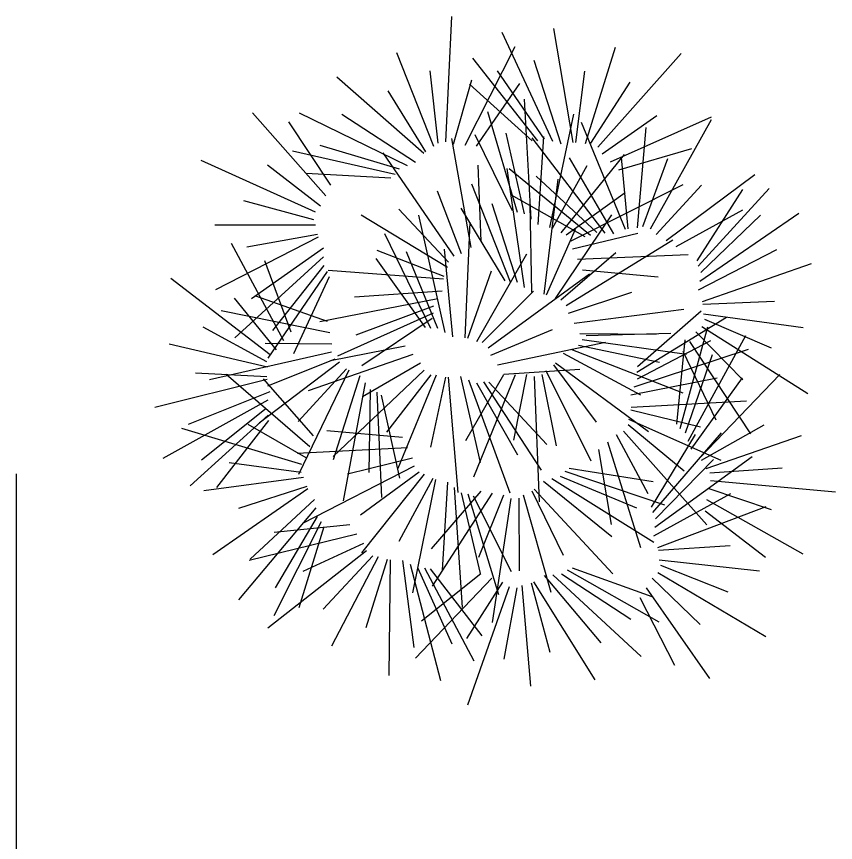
# Model space of a CAD drawing. Header units: millimetres. Extents: x 11159 to 50121, y 18346 to 37577.
# Drawn here: x 20635 to 22101, y 35297 to 36775 of the extents above; entities that cross this region are included whole.
import ezdxf

# ---------------------------------------------------------------- set-up
doc = ezdxf.new("R2010")
doc.units = ezdxf.units.MM
doc.layers.add('axis', color=40, linetype='Continuous')

# ---------------------------------------------------------------- blocks, each defined once
blk = doc.blocks.new('rast1')
at = {"color": 0}
for p, q in [((0.1840820135548711, 0.7980427541770041), (0.1634262623265386, 1.246264181914739)), ((-0.271544604562223, 0.7956260796636343), (-0.2016243888065219, 1.203567727468908)), ((-0.1982682943344116, 0.7984385580057278), (-0.0166059406474233, 1.188587889657356)), ((-0.3155651297420263, 0.7919883651193231), (-0.423083963803947, 1.13661694037728)), ((0.1158419260755181, 0.7858714734902605), (-0.0635078586637974, 1.138839051011018)), ((-0.3598570786416531, 0.7785980551270768), (-0.6579492930322886, 1.113963736221194)), ((-0.1444958839565516, 0.801801553927362), (0.0882226452231407, 1.097791450330988)), ((0.2269319519400597, 0.7805796508910134), (0.3602206949144602, 1.116084145032801)), ((-0.2277961038053036, 0.7895118332235143), (-0.1316070556640625, 1.089353886898607)), ((-0.2812967896461487, 0.7959011156344786), (-0.3132434226572514, 1.050559122231789)), ((-0.1687402501702309, 0.8073655056068674), (-0.0009042304009199, 1.05150671955198)), ((0.2121190465986729, 0.793280080310069), (0.2406709296628833, 1.051523507805541)), ((-0.3350694999098778, 0.7925384369445965), (-0.4753754194825888, 1.011214285623282)), ((0.0745801171287894, 0.7826963419793174), (-0.0809576502069831, 1.006013032980263)), ((0.1571037340909243, 0.7890466048847884), (0.0909660113975406, 1.019242705777287)), ((0.2634342238306999, 0.7557075038785115), (0.5744697712361813, 1.028768143383786)), ((-0.1249917494133115, 0.8012512591667473), (0.1002704864367843, 1.004733144654892)), ((0.2560277720913291, 0.7620577185880393), (0.391439164057374, 0.9800830436870456)), ((-0.1212879000231624, 0.5213097155792639), (-0.0965290823951364, 0.9509662211639807)), ((-0.4052354535087943, 0.7261990777915344), (-0.7667291592806578, 0.8876758775440976)), ((-0.375164195895195, 0.7546303591225296), (-0.5714155482128263, 0.8919251145562157)), ((-0.1883470769971609, 0.4916382748633623), (-0.2740032421424985, 0.8965682021807879)), ((-0.0725575182586908, 0.5442908329423517), (0.0344181638211012, 0.9052951764315367)), ((0.2935887640342116, 0.7234271835768595), (0.5570203037932515, 0.8959421502659097)), ((0.3221551738679409, 0.7117850980721414), (0.7088424386456609, 0.9007048457860947)), ((0.614676027558744, 0.604960324941203), (0.8766205478459597, 0.9018399711931124)), ((-0.5482844039797783, 0.4860524493269622), (-0.7666348246857524, 0.8780374004272744)), ((-0.4583803191781044, 0.4835420183371753), (-0.3017353760078549, 0.8666445979615673)), ((0.5965076433494687, 0.6421426875749603), (0.7467218665406108, 0.8690744588384405)), ((-0.502143363468349, 0.4895282993093133), (-0.5324402470141649, 0.8492660556221381)), ((-0.0971430018544197, 0.54050918656867), (-0.0313189858570695, 0.8293708503479138)), ((-0.3862352119758725, 0.4704114781925455), (-0.1243573082610965, 0.8119340623961762)), ((-0.1454326622188091, 0.5021105386549607), (-0.166760035790503, 0.8162804500898346)), ((-0.0542285861447453, 0.5509814503602684), (0.0799769060686231, 0.8232622577343136)), ((0.0932962950319052, 0.4197201188653708), (0.1630701208487153, 0.8094431862700731)), ((-0.4353067111223936, 0.6977677965769544), (-0.6967120617628098, 0.7734618140384555)), ((0.3507219068706036, 0.7001430374803022), (0.6347892042249441, 0.7842835871269926)), ((-0.4678412675857544, 0.4859234520699829), (-0.4438542742282152, 0.74145409965422)), ((-0.2279133200645447, 0.4720027972944081), (-0.4550897628068924, 0.7525736772222444)), ((-0.4169957200065255, 0.46809435589239), (-0.2581270234659314, 0.7399736072402447)), ((0.1550727728754282, 0.3882794372038916), (0.4088809778913856, 0.7582936307881027)), ((0.3660638649016619, 0.680563171627), (0.7331838319078088, 0.7641745476284996)), ((-0.5210652593523264, 0.4942911665420979), (-0.6106596300378442, 0.7381717247189954)), ((-0.1975116115063429, 0.4882928191218525), (-0.3212345326319337, 0.7131570593919605)), ((0.0584659678861499, 0.44206886831671), (0.0690533900633454, 0.7140068173175678)), ((0.6328444117680192, 0.5677779623074457), (0.8224232299253345, 0.7141484335297719)), ((0.6511558359488845, 0.5460190548328683), (1.060165149159729, 0.730519704753533)), ((-0.6039377702400088, 0.4447299073217437), (-0.9218588452786207, 0.6806931383907795)), ((-0.3330114437267184, 0.4620441383449361), (-0.0416909195482731, 0.7005819450132549)), ((-0.0975836897268891, 0.2767967057880014), (-0.0354944104328752, 0.7026636254740879)), ((0.3808764461427927, 0.6678627172950655), (0.6839916622266173, 0.684267544769682)), ((-0.3554744254797697, 0.4727287669666111), (-0.1387288859114051, 0.6747070655692369)), ((-0.1669724779203534, 0.2530791236786172), (-0.2170322937890887, 0.6639309697784483)), ((-0.7188810613006353, 0.3524928897386417), (-0.972467826679349, 0.6308122840709984)), ((-0.7151237307116389, 0.3716396016534418), (-0.8786964733153582, 0.6273580219130963)), ((-0.5684208208695054, 0.4659705421654508), (-0.7302639447152615, 0.6425243486883119)), ((-0.264130599796772, 0.4432037378428504), (-0.664991776458919, 0.6447959647048265)), ((-0.0470367847010493, 0.295445894007571), (0.0909770363941789, 0.6457602073205635)), ((0.1281266212463379, 0.3973713695304468), (0.214179296977818, 0.6208873201394454)), ((-0.2462423890829086, 0.4653118856949732), (-0.4573799604550004, 0.616724580177106)), ((-0.3140898263081908, 0.4572811045218259), (-0.0500914808362722, 0.6071237763389945)), ((-0.1233089985325933, 0.2597735917661339), (-0.1171900304034352, 0.5746071166358888)), ((-0.071858218871057, 0.2938201009528711), (0.0188764641061425, 0.5758503812830895)), ((0.6570687340572476, 0.5182018673513085), (0.907638723962009, 0.5869009096641093)), ((-0.7244265209883451, 0.2989015681669116), (-1.079299843870103, 0.5423818266717717)), ((-0.7283647432923317, 0.3294970943825319), (-0.9415054460987449, 0.5352758659282699)), ((-0.6394547205418348, 0.4234892725944519), (-0.8782507702708244, 0.5540219811955467)), ((-0.2080986583605409, 0.2369646314764395), (-0.4099729731678963, 0.5362569892313331)), ((-0.0281947394832969, 0.3005145690403879), (0.1292172716930509, 0.5600707498379052)), ((0.1745666936039925, 0.3675732705742121), (0.3530688947066665, 0.5563637412851676)), ((0.178724754601717, 0.3485093362396583), (0.4873682502657175, 0.5357747809030116)), ((0.1867700349539518, 0.1147645476739854), (0.2809397336095572, 0.5347047573886812)), ((0.1157840313389897, 0.0963712080847472), (0.0969894742593169, 0.509834615397267)), ((-0.1763935806229711, 0.2505446455907077), (-0.2800598135218024, 0.4853309311438352)), ((0.6507264329120517, 0.4997492722468451), (1.0117376903072, 0.4995875244494528)), ((-0.246686783619225, 0.2114296793006361), (-0.6284650173038244, 0.4471720994915813)), ((-0.2695057084783912, 0.4152776479022577), (-0.5025844499468803, 0.4704024469247088)), ((0.238584365695715, 0.1295313006266952), (0.4027374694123864, 0.4683847958222032)), ((0.6410692632198334, 0.4566473155282438), (1.009589998982847, 0.2682390027912334)), ((0.6442404147237539, 0.4658736131386831), (0.8968362426385283, 0.4204133518505841)), ((0.6221851129084826, 0.4167135682655498), (0.8796914592385292, 0.2354731989325956)), ((0.7643154161050916, 0.0849882481852546), (0.9514281414449215, 0.4339026849484071)), ((-0.7204884793609381, 0.2683063112199306), (-1.000376739539206, 0.4125982094556093)), ((-0.2869533356279135, 0.3777516754344106), (-0.6825257353484631, 0.3943327647866681)), ((-0.2269408646970987, 0.2318956753006205), (-0.4240873912349343, 0.4011237017111853)), ((0.0735553586855531, 0.0834182624239475), (-0.1050679972395301, 0.397142426809296)), ((0.1598291592672467, 0.0997389970580116), (0.1897787330672145, 0.4132044865982607)), ((0.1907662097364664, 0.3161885679000989), (0.4302608771249652, 0.4084576953900978)), ((0.213711092248559, 0.1297903665108606), (0.3255484774708748, 0.4041373386280611)), ((0.6218987489119172, 0.3858672408387065), (0.9401093684136868, 0.0961092149373144)), ((-0.7337294919416308, 0.2261638039490208), (-1.124568521976471, 0.3623624704778194)), ((0.2577562211081386, 0.133158155484125), (0.4343769857659936, 0.3800448856782168)), ((0.6216125283390284, 0.3550206219078973), (0.8045841520652175, 0.1220072174910456)), ((0.7381255775690079, 0.1170305738924071), (0.8324644239619374, 0.3723000857280567)), ((-0.3044009618461132, 0.3402257030829787), (-0.5752826659008861, 0.3140447186306119)), ((0.1061980128288269, 0.0945576466619968), (0.0206143399700522, 0.336521947174333)), ((0.1928452402353287, 0.3066566007910296), (0.6056273775175214, 0.3369242593180388)), ((0.6090708216652274, 0.3335391782457009), (0.8221798092126846, 0.0231322000036016)), ((0.0331438640132546, 0.0608796682208776), (-0.3296803534030914, 0.324863939662464)), ((0.602728377096355, 0.315086874528788), (0.7297636000439525, 0.0393877550959587)), ((0.8133072955533862, 0.0359510635025799), (1.169286724179983, 0.3090952647617087)), ((-0.2544739218428731, 0.1840779194608331), (-0.4818652337417006, 0.2592951660044491)), ((0.0543833207339048, 0.0797911395784467), (-0.1293780151754618, 0.2634665307123214)), ((0.1974347000941634, 0.2627219654386863), (0.5116109196096659, 0.2414877151604742)), ((0.6081568161025643, 0.1550765103893355), (0.8649153830483556, 0.2452839382458478)), ((0.7905052546411753, 0.0529459223616868), (0.9415884092450142, 0.2387908138334751)), ((-0.735608066432178, 0.2165903133573011), (-0.9920487878844142, 0.2270518568111584)), ((0.2132025063037872, 0.236208681599237), (0.6355955488979816, 0.1537354754982516)), ((0.2289705853909254, 0.2096952225547284), (0.5063170911744237, 0.1055185570148751)), ((-0.7373967384919524, 0.1821457295445725), (-1.095033029094338, 0.1328969922615215)), ((-0.501084110699594, -0.0068098906194791), (-0.7294146418571472, 0.1932229085359722)), ((-0.2751238755881786, 0.1482143213506788), (-0.6677485425025225, 0.1991881104186177)), ((0.2294022580608726, 0.1848243463318795), (0.572683029808104, 0.0301432398846373)), ((0.6001905677840114, 0.1144666944164783), (0.9882484022527933, 0.1929751189891249)), ((-0.7411538884043694, 0.162998748361133), (-0.979963687248528, 0.0606524853501469)), ((-0.4993592845275998, -0.0262454014737159), (-0.8204367188736796, 0.1704198321094736)), ((0.2335600461810827, 0.1657605873188004), (0.4852556921541691, -0.0039369500009343)), ((-0.7314894953742623, 0.1362525748554617), (-1.111398792825639, -0.1024900345364586)), ((-0.6541838319972157, -0.2277839557500556), (-0.7539291977882385, 0.135284625692293)), ((0.0233072424307466, 0.0341963558457792), (-0.1977331656962633, 0.1264220636803657)), ((0.8254247661679983, 0.0102231563068926), (1.05364487413317, 0.1344023020938039)), ((-0.6834358517080545, -0.2730288581224158), (-0.8892510952427983, 0.1049364812206477)), ((-0.7103723995387554, 0.1172045682324097), (-0.8781346343457699, -0.0537348238285631)), ((-0.3035770813003182, 0.0902388333342969), (-0.6764531340450048, 0.0379762094235048)), ((-0.6421500407159328, -0.212424855097197), (-0.6719273757189512, 0.0896699357545003)), ((-0.3172624502331018, 0.1041465579764917), (-0.6206790767610073, 0.113436485407874)), ((-0.2957738302648067, 0.1123507233569399), (-0.5679064402356744, 0.1098639762494713)), ((-0.6872861012816429, 0.0828586639836431), (-0.9061339925974607, -0.2470777794951573)), ((-0.5020619733259082, -0.0509727608878165), (-0.7640875447541475, 0.0872895315987989)), ((-0.2899460596963763, 0.0694315732689574), (-0.5801117662340403, 0.0096174897626042)), ((0, 0), (-0.3876354452222586, 0.0805680911289528)), ((0.3304334757849574, 0.0670163633767515), (0.5974050862714648, 0.0142101086676121)), ((0.5922243185341358, 0.0738568784436211), (0.8317227838560939, 0.0760769019834697)), ((0.8234702786430717, -0.0091908344766125), (1.174952260218561, 0.0732080197194591)), ((-0.4897570433095098, -0.0792602940928191), (-0.898407431319356, 0.0557307145791128)), ((-0.664199803955853, 0.0485127596184611), (-0.7819420294836164, -0.1968423097860068)), ((-0.6730669382959604, -0.2439757781103253), (-0.7696725474670529, 0.0360978161916137)), ((-0.2624663049355149, 0.0554151926189661), (-0.6637460067868233, -0.1001235902076587)), ((-0.2349868752062321, 0.0413988144136965), (-0.5120650287717581, -0.1082183204125613)), ((0.3029333651065826, 0.0360912568867207), (0.677036234177649, -0.0935216252692044)), ((0.5936842355877161, 0.0454557000193745), (1.031126119196415, -0.0544127458706498)), ((-0.2076704856008291, 0.0066838298225775), (-0.5406857393682003, -0.2390926238149405)), ((0.2754332544282079, 0.0051661503966898), (0.4828216526657343, -0.1146440977463499)), ((0.5654058633372188, 0.0088304236996919), (0.8530928362160921, -0.209264419041574)), ((0.581602736376226, 0.0197108815191314), (0.8228257969021797, -0.0768101682187989)), ((-0.2008276386186481, -0.0002700337208807), (-0.3541933661326766, -0.206061776378192)), ((-0.1734025590121746, -0.0211863837903365), (-0.3345890454947948, -0.3442159041296691)), ((-0.023307241499424, -0.0341963558457792), (-0.2948463689535856, -0.0160623056581244)), ((0.2622560076415539, -0.0200354059925303), (0.5882313828915358, -0.3283682828769088)), ((0.5316840847954154, -0.0196981797926128), (0.7117006741464138, -0.3923900796798989)), ((0.539782521314919, -0.0142579509411007), (0.7136951312422752, -0.2030056446092203)), ((-0.724721702747047, -0.3336325390264392), (-1.011254203505814, -0.0349615650484338)), ((-0.6938048042356968, -0.3020816160133108), (-0.8777871048077941, -0.0465271139983088)), ((-0.4774523628875613, -0.1075476191472262), (-0.7864560475572944, -0.0469315050868317)), ((-0.159716865979135, -0.0350941109936684), (-0.2100073965266347, -0.2899975052569062)), ((-0.1321830898523331, -0.042210953659378), (-0.1495096860453486, -0.4905734157655388)), ((-0.1045406209304929, -0.0355287253623828), (-0.0581087041646242, -0.2704936596564949)), ((-0.0631581116467714, -0.0358546887291595), (0.0856968397274613, -0.4027261368464679)), ((0.1029881369322538, -0.0537744918838143), (-0.0442567821592093, -0.4581711359787732)), ((-0.0217756032943726, -0.0361806520959362), (0.1143178744241595, -0.2718518360052258)), ((0.1316334316506982, -0.0423278763191774), (0.0617326116189361, -0.3493644630070776)), ((0.1757467733696103, -0.0446362016955391), (0.1413639755919576, -0.4570959546836093)), ((0.1854862133041024, -0.0440669168019667), (0.2393339611589909, -0.2950085586635396)), ((0.2192878499627113, -0.037205571657978), (0.3562046596780419, -0.3712459012167528)), ((0.238766728900373, -0.036067001754418), (0.3974564326927066, -0.2417912242235616)), ((0.4925197558477521, -0.0401302786776796), (0.588367591612041, -0.3400815787026659)), ((0.6587103409692645, -0.2549358062678948), (0.8376637808978558, -0.0499040823196992)), ((0.6717927912250161, -0.2941973365377635), (0.9707582192495465, -0.0346359197283164)), ((0.8239255966618657, -0.0533590613631532), (1.225766425952315, -0.1525012436322868)), ((0.8249028408899903, -0.0436520659131929), (1.081201137974858, -0.0301439005415887)), ((0.0302292834967375, -0.0629130243323743), (-0.176593704149127, -0.2851115928497165)), ((0.0497079472988844, -0.0617746969219297), (-0.1565440567210317, -0.3767795282183215)), ((0.0743426261469722, -0.0652213497087359), (-0.0717533566057682, -0.3229611907154322)), ((0.4736675499007106, -0.0645469173323363), (0.5523874089121819, -0.487655526958406)), ((0.4156509516760707, -0.1093959731515497), (0.3504612315446138, -0.4058723679045215)), ((0.4318477623164654, -0.0985158337280154), (0.4143174327909946, -0.4746283439453691)), ((0.454815280623734, -0.0889638742664829), (0.4599880948662758, -0.3851852506631985)), ((0.8146739266812801, -0.0965530646499246), (1.10680291429162, -0.2141040940769017)), ((-0.4784302255138755, -0.1517104894155636), (-0.8917388096451759, -0.129773331922479)), ((0.8214491112157702, -0.1266474957810715), (1.197489694692194, -0.3359587271697819)), ((-0.477567688561976, -0.1614283489761874), (-0.726772578433156, -0.2228141003288329)), ((0.8282245015725493, -0.1567421781364828), (1.059633322060108, -0.3417389880632982)), ((-0.4696908025071025, -0.1950078572845086), (-0.7994532398879528, -0.3419292288599536)), ((0.8189728315919638, -0.1999361815396696), (1.005688882432878, -0.4392791747814044)), ((0.8209275240078568, -0.1805224418640137), (1.099373530596495, -0.4339701761491597)), ((-0.730738578364253, -0.3413122503552586), (-0.9545322051271796, -0.2156631340039894)), ((-0.4679657276719809, -0.2144435764057562), (-0.6688141841441393, -0.3792609763331711)), ((0.339131185784936, -0.2600959127303213), (0.6102224756032228, -0.2361824434483424)), ((0.6848752424120903, -0.3334588669240475), (0.8921738211065531, -0.2134932789485902)), ((0.7001427207142115, -0.3574518320383504), (1.12998912204057, -0.2287615846144035)), ((-0.7479572799056768, -0.3711977826897055), (-1.089021663181484, -0.252858268097043)), ((-0.5564219541847706, -0.5283428771654144), (-0.802454668097198, -0.2433238658122718)), ((-0.4512335332110524, -0.2374390530167148), (-0.7496026623994112, -0.5725583913736045)), ((-0.5521525740623474, -0.5093037988990545), (-0.7088096532970667, -0.2492912764428183)), ((-0.4256463097408414, -0.2498508327407762), (-0.5391522133722901, -0.4607556756818667)), ((-0.3939064964652061, -0.2764064831426367), (-0.5121864201501012, -0.6542454907903448)), ((-0.3621666841208935, -0.3029621335444972), (-0.4069034093990922, -0.5714038722217083)), ((0.3213701713830233, -0.2974745787214488), (0.7167899813503027, -0.3173650337848812)), ((-0.5634024208411574, -0.5817662330809981), (-0.911619451828301, -0.3288579273503274)), ((-0.5665188375860453, -0.5510761081241071), (-0.77406513877213, -0.3396561598638073)), ((0.3036091579124331, -0.3348532447125763), (0.5362184839323163, -0.3919263967545703)), ((0.7023183731362224, -0.3858071636641398), (0.9597808932885528, -0.3509083307581022)), ((-0.7599910320714116, -0.3865572054637596), (-1.01924355328083, -0.3694397313520312)), ((-0.24150126054883, -0.3810465139104053), (-0.5980645501986146, -0.5020033364417031)), ((-0.2575424825772643, -0.369938260409981), (-0.5573589336127043, -0.4174571866169572)), ((0.2980005666613579, -0.3627333807526156), (0.6971608893945813, -0.5676727503305301)), ((-0.1946119731292129, -0.4075828393688425), (-0.559798676520586, -0.6353028062731028)), ((-0.2242253394797444, -0.3989431444788352), (-0.4981226604431868, -0.5118772825226188)), ((0.221814421005547, -0.4105321046663448), (0.3040793426334858, -0.8161645828513429)), ((0.2310066279023886, -0.4072634500917047), (0.3528436692431569, -0.6331550681497902)), ((0.2615435784682631, -0.3912283844547346), (0.4863643953576684, -0.6736903378041461)), ((0.2799279922619462, -0.3846910753054544), (0.489791227504611, -0.5378651596838608)), ((0.6935874307528138, -0.4032569120172411), (1.051395347341895, -0.4512428406160325)), ((-0.7635106695815921, -0.4147772416472435), (-1.210382292978466, -0.4552106546470895)), ((-0.753331677056849, -0.4413318342994899), (-0.9803818305954337, -0.5175727090099826)), ((-0.1649989252910018, -0.4162225922336802), (-0.4092732612043619, -0.6149375607492402)), ((0.1545093161985278, -0.4396413899958134), (0.1261562211439013, -0.8690756851574406)), ((0.1788138821721077, -0.4206449161283672), (0.1975116971880198, -0.7349822856485844)), ((0.6826708419248462, -0.435974747990258), (0.9270178889855742, -0.5144974077120423)), ((-0.5602861782535911, -0.6124560839962214), (-0.8362047504633665, -0.4607111279619858)), ((-0.1316817821934819, -0.4452274763025343), (-0.4129575621336699, -0.748854155302979)), ((-0.1236610114574432, -0.4507815740071237), (-0.2359106158837676, -0.6815873669693246)), ((-0.0928131872788072, -0.4662101333960891), (-0.1908586695790291, -0.8136525574373081)), ((0.087204072624445, -0.4687509682262316), (-0.0492750275880098, -0.7398992810631171)), ((-0.0224843444302678, -0.4674443264957517), (0.0669973511248827, -0.689609736436978)), ((0.1055883467197418, -0.4622139520943165), (-0.0044042896479368, -0.8223105401266366)), ((0.0182314505800605, -0.4600387667305768), (0.2329613454639912, -0.7926699864910915)), ((0.0589472455903888, -0.4526332068489864), (0.2366459649056196, -0.6587533339625224)), ((0.1302046114578843, -0.4586381567642093), (0.0619658548384905, -0.7469389265170321)), ((0.6783053707331419, -0.444699622108601), (1.01861828006804, -0.68026776262559)), ((-0.7483371207490563, -0.4824131280183792), (-1.093038384802639, -0.6771783584263176)), ((-0.0767716458067298, -0.4773183289216831), (-0.0785895111039281, -0.737128977663815)), ((-0.0483932960778475, -0.4791697047185153), (0.0182905169203877, -0.9228840017458424)), ((0.6542973695322871, -0.4817796864081174), (0.8855239441618323, -0.6955362329026684)), ((-0.5746524408459663, -0.654228393221274), (-0.9616989018395543, -0.507598718511872)), ((-0.7433425653725863, -0.5234944217372686), (-0.9595712469890714, -0.6887442293809727)), ((0.649927107617259, -0.5123162012314424), (0.9269468458369374, -0.8416758476523682)), ((0.6455569481477141, -0.542853023740463), (0.7960470169782639, -0.798052163911052)), ((0.5280233342200518, -0.57304589508567), (0.7987349517643452, -0.6009306921623647)), ((0.6215489469468594, -0.5799330880399793), (0.7109407652169466, -0.8700314421439543)), ((0.6302799908444285, -0.5624836474889889), (0.8003889443352818, -0.8983867238275707)), ((0.50350172072649, -0.606382193043828), (0.8879899503663182, -0.700834603398107)), ((-0.5767870442941785, -0.6637480693170801), (-0.8328550439327955, -0.6464140714379027)), ((0.4789801072329283, -0.639718491001986), (0.6965618832036853, -0.7398314980091527)), ((0.4681905172765255, -0.6660309031140059), (0.8212893158197403, -0.9428888941183686)), ((-0.579498671926558, -0.6981323066866025), (-0.9383269296959043, -0.7377736562630162)), ((0.3401900380849838, -0.7003104751929641), (0.2989900056272745, -1.012496553361416)), ((0.3843277720734477, -0.6985283894464374), (0.3882451960816979, -1.112400203361176)), ((0.3939727954566479, -0.6970606404356658), (0.4708019522950053, -0.9419454466551542)), ((0.4269948322325945, -0.6871020378312096), (0.5942235877737403, -1.007045311038382)), ((0.4462848799303174, -0.6841665398096666), (0.6233238521963358, -0.8743298379704356)), ((-0.5837678788229823, -0.71717165899463), (-0.8252361305058002, -0.8130776627222076)), ((-0.2497393721714616, -0.73458812746685), (-0.5774151924997568, -0.920051034190692)), ((-0.2675739619880915, -0.7266734885051847), (-0.5532273622229695, -0.829387107398361)), ((0.2411247892305255, -0.730187320150435), (0.0557420495897532, -0.9705645074136555)), ((0.2604146441444755, -0.7272520833648741), (0.0841850843280554, -1.059984821360558)), ((0.2852625232189894, -0.7284052344039083), (0.1636340208351612, -0.9985540255438536)), ((0.3127263765782118, -0.7143577240640298), (0.2035197196528316, -1.130640822462738)), ((-0.5748241348192096, -0.7441673571011052), (-0.9609984895214438, -0.9726372144650668)), ((-0.554225386120379, -0.7637747498229146), (-0.7265108786523342, -0.9301542926114053)), ((-0.1987169058993459, -0.7518939020810649), (-0.5149115221574903, -1.043850537389517)), ((-0.2294231755658984, -0.748940791701898), (-0.4773888280615211, -0.911073136026971)), ((-0.1680109398439527, -0.7548471292247996), (-0.3708441704511642, -0.9957127989036962)), ((0.0201798528432846, -0.7636478757485747), (0.293291075155139, -1.050288272090256)), ((0.0587942851707339, -0.748763523530215), (0.2718834429979324, -0.9180424420628697)), ((-0.1298601534217596, -0.7771144324215129), (-0.349436235614121, -1.12795851228293)), ((-0.1209427062422037, -0.7810716935200617), (-0.1880799327045679, -1.028789033531211)), ((-0.0877549769356847, -0.7904633532743901), (-0.1191404229030013, -1.150107772555202)), ((-0.0416957242414355, -0.794893077109009), (0.1067378148436546, -1.218327361159027)), ((-0.0184345785528421, -0.7785322280833498), (0.1109904823824763, -0.9800603820476681)), ((-0.5320683419704437, -0.798727341927588), (-0.7596844788640738, -1.122676953207701)), ((-0.0699200835078955, -0.7983778754714876), (-0.0231505883857608, -1.053950745961629)), ((-0.509911298751831, -0.8336799341486767), (-0.6341901533305645, -1.075789636583067))]:
    blk.add_line(p, q, dxfattribs=at)

msp = doc.modelspace()

# ---------------------------------------------------------------- linework, layer by layer
at = {"layer": 'axis'}
msp.add_line((20635.11289988665, 18746.37710312664), (20635.11289988665, 35956.37710312664), dxfattribs=at)

# ---------------------------------------------------------------- block references
at = {"xscale": -500, "yscale": 500}
msp.add_blockref('rast1', (21495.83060297297, 36151.54049548638), dxfattribs=at)

doc.saveas('drawing.dxf')
